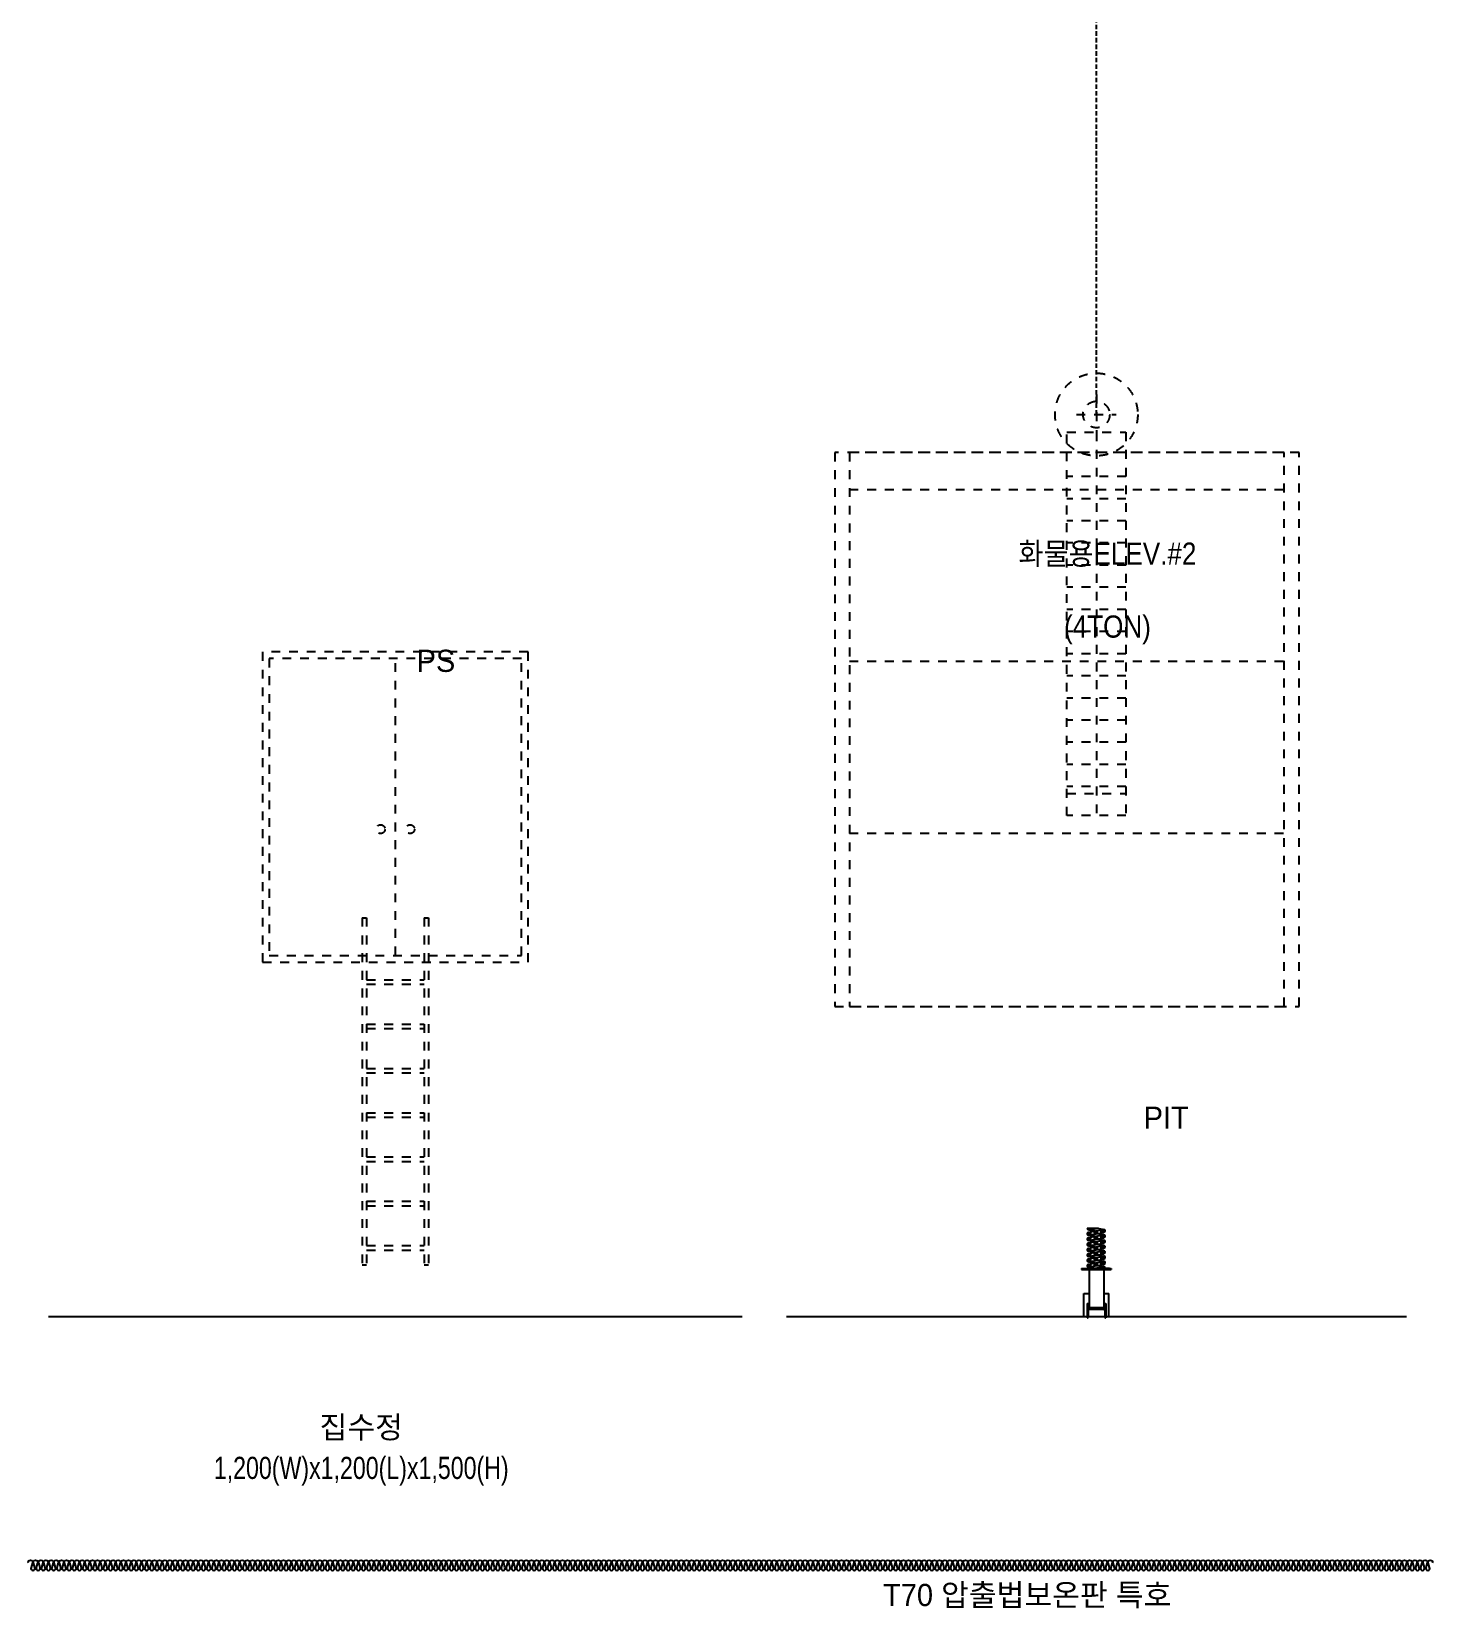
# Model space of a CAD drawing. Header units: millimetres. Extents: x -1320 to 172218, y -4077 to 50350.
# Drawn here: x 3585 to 13050, y -4077 to 6601 of the extents above; entities that cross this region are included whole.
import ezdxf
from ezdxf.enums import TextEntityAlignment as Align

# ---------------------------------------------------------------- set-up
doc = ezdxf.new("R2010")
doc.units = ezdxf.units.MM
doc.header["$LTSCALE"] = 60
doc.linetypes.add('HIDDEN', pattern=[2, 1, -1])
doc.linetypes.add('HIDDENX2', pattern=[0.75, 0.5, -0.25])
for name, color, linetype in [('8', 8, 'Continuous'), ('A-DOOR-ELE', 5, 'Continuous'), ('A-무근', 4, 'Continuous'), ('hidden', 9, 'HIDDENX2'), ('ISL', 251, 'Continuous')]:
    doc.layers.add(name, color=color, linetype=linetype)
doc.layers.add('NOPLOT-TEXT', color=11, linetype='Continuous', plot=False)
doc.layers.add('NOPLOT-단열', color=21, linetype='Continuous', plot=False)
doc.styles.add('Gtx', font='')
doc.styles.get('Gtx').set_extended_font_data('Dotum')

# ---------------------------------------------------------------- blocks, each defined once
blk = doc.blocks.new('A$C7fb89312')
at = {"layer": 'A-DOOR-ELE', "linetype": 'HIDDEN'}
for p, q in [((100, 3500), (3046, 3500)), ((100, 2338), (3046, 2338)), ((100, 1172), (3046, 1172))]:
    blk.add_line(p, q, dxfattribs=at)
at = {"layer": 'A-DOOR-ELE', "linetype": 'HIDDEN', "elevation": 0}
for points in [[(0, 0), (3146, 0), (3146, 3750), (0, 3750)], [(100, 0), (3046, 0), (3046, 3750), (100, 3750)]]:
    blk.add_lwpolyline(points, close=True, dxfattribs=at)

msp = doc.modelspace()

# ---------------------------------------------------------------- linework, layer by layer
at = {"layer": '8', "linetype": 'HIDDEN'}
for p, q in [((10800, 4143), (10800, 3873)), ((10665, 4008), (10935, 4008)), ((10600, 3888), (11000, 3888)), ((10600, 1292), (10600, 3888)), ((10800, 3888), (10800, 1292)), ((11000, 3888), (11000, 1292)), ((11000, 3588), (10600, 3588)), ((11000, 3438), (10600, 3438)), ((11000, 3288), (10600, 3288)), ((11000, 3138), (10600, 3138)), ((11000, 2988), (10600, 2988)), ((11000, 2838), (10600, 2838)), ((11000, 2688), (10600, 2688)), ((11000, 2538), (10600, 2538)), ((11000, 2388), (10600, 2388)), ((11000, 2238), (10600, 2238)), ((11000, 2088), (10600, 2088)), ((11000, 1938), (10600, 1938)), ((11000, 1788), (10600, 1788)), ((11000, 1638), (10600, 1638)), ((11000, 1488), (10600, 1488)), ((10600, 1442), (11000, 1442)), ((11000, 1292), (10600, 1292))]:
    msp.add_line(p, q, dxfattribs=at)
at = {"layer": '8'}
for p, q in [((10737, -1501), (10815, -1501)), ((10746, -1529), (10848, -1511)), ((10746, -1513), (10792, -1521)), ((10746, -1565), (10848, -1547)), ((10746, -1549), (10792, -1557)), ((10746, -1601), (10848, -1583)), ((10746, -1585), (10792, -1593)), ((10747, -1513), (10815, -1501)), ((10749, -1549), (10851, -1531)), ((10749, -1585), (10851, -1567)), ((10805, -1503), (10851, -1511)), ((10805, -1539), (10851, -1547)), ((10805, -1575), (10851, -1583)), ((10746, -1637), (10848, -1619)), ((10746, -1621), (10792, -1629)), ((10746, -1673), (10848, -1655)), ((10746, -1657), (10792, -1665)), ((10746, -1709), (10848, -1691)), ((10746, -1693), (10792, -1701)), ((10749, -1621), (10851, -1603)), ((10749, -1657), (10851, -1639)), ((10749, -1693), (10851, -1675)), ((10805, -1611), (10851, -1619)), ((10805, -1647), (10851, -1655)), ((10805, -1683), (10851, -1691)), ((10700, -1776), (10900, -1776)), ((10700, -1776), (10700, -1782)), ((10700, -1782), (10900, -1782)), ((10746, -1745), (10848, -1727)), ((10746, -1729), (10792, -1737)), ((10746, -1765), (10792, -1773)), ((10749, -1729), (10851, -1711)), ((10749, -1765), (10851, -1747)), ((10750, -1782), (10750, -2039)), ((10773, -1776), (10848, -1763)), ((10773, -1776), (10859, -1776)), ((10889, -1776), (10798, -1776)), ((10805, -1719), (10851, -1727)), ((10805, -1755), (10851, -1763)), ((10850, -1782), (10850, -2039)), ((10900, -1776), (10900, -1782)), ((10715, -1945), (10750, -1945)), ((10715, -2100), (10715, -1945)), ((10738, -2013), (10750, -2013)), ((10738, -2013), (10738, -2110)), ((10850, -1945), (10885, -1945)), ((10850, -2013), (10863, -2013)), ((10863, -2013), (10863, -2110)), ((10885, -2100), (10885, -1945)), ((10715, -2100), (10738, -2100)), ((10738, -2039), (10738, -2045)), ((10738, -2039), (10863, -2039)), ((10863, -2045), (10738, -2045)), ((10738, -2045), (10863, -2045)), ((10738, -2045), (10863, -2045)), ((10739, -2110), (10738, -2110)), ((10744, -2057), (10744, -2105)), ((10744, -2100), (10857, -2100)), ((10750, -2051), (10851, -2051)), ((10857, -2057), (10857, -2105)), ((10863, -2110), (10862, -2110)), ((10863, -2039), (10863, -2045)), ((10863, -2100), (10885, -2100))]:
    msp.add_line(p, q, dxfattribs=at)
at = {"layer": '8', "linetype": 'HIDDEN'}
for radius in [280, 90]:
    msp.add_circle((10800, 4008), radius, dxfattribs=at)
at = {"layer": '8'}
for centre, radius, start, end in [((10747, -1503), 10, 170.122, 259.992), ((10747, -1539), 10, 100.008, 280.008), ((10747, -1575), 10, 100.008, 280.008), ((10747, -1611), 10, 100.008, 280.008), ((10849, -1521), 10, 280.008, 100.008), ((10849, -1557), 10, 280.008, 100.008), ((10849, -1593), 10, 280.008, 100.008), ((10747, -1647), 10, 100.008, 280.008), ((10747, -1683), 10, 100.008, 280.008), ((10849, -1629), 10, 280.008, 100.008), ((10849, -1665), 10, 280.008, 100.008), ((10849, -1701), 10, 280.008, 100.008), ((10747, -1719), 10, 100.008, 280.008), ((10747, -1755), 10, 100.008, 280.008), ((10849, -1737), 10, 280.008, 100.008), ((10849, -1773), 10, 340.8252, 100.008), ((10739, -2105), 5, 270, 0), ((10750, -2057), 6, 90, 180), ((10851, -2057), 6, 0, 90), ((10862, -2105), 5, 180, 270)]:
    msp.add_arc(centre, radius, start, end, dxfattribs=at)
at = {"layer": 'A-DOOR-ELE', "linetype": 'HIDDEN'}
for p, q in [((6050, 345), (6050, 2355)), ((5825, 600), (5825, -1750)), ((5825, 600), (5855, 600)), ((5855, 600), (5855, -1750)), ((6245, 600), (6245, -1750)), ((6245, 600), (6275, 600)), ((6275, 600), (6275, -1750)), ((5855, 180), (6245, 180)), ((5855, 150), (6245, 150)), ((5855, -120), (6245, -120)), ((5855, -150), (6245, -150)), ((5855, -420), (6245, -420)), ((5855, -450), (6245, -450)), ((5855, -720), (6245, -720)), ((5855, -750), (6245, -750)), ((5855, -1020), (6245, -1020)), ((5855, -1050), (6245, -1050)), ((5855, -1320), (6245, -1320)), ((5855, -1350), (6245, -1350)), ((5855, -1620), (6245, -1620)), ((5855, -1650), (6245, -1650)), ((5825, -1750), (5855, -1750)), ((6245, -1750), (6275, -1750))]:
    msp.add_line(p, q, dxfattribs=at)
for points in [[(6950, 2400), (5150, 2400), (5150, 300), (6950, 300)], [(6905, 2355), (5195, 2355), (5195, 345), (6905, 345)]]:
    msp.add_lwpolyline(points, close=True, dxfattribs=at)
for centre in [(5950, 1200), (6150, 1200)]:
    msp.add_circle(centre, 30, dxfattribs=at)
at = {"layer": 'A-무근'}
for p, q in [((3700, -2100), (8400, -2100)), ((8700, -2100), (12900, -2100))]:
    msp.add_line(p, q, dxfattribs=at)
at = {"layer": 'hidden'}
for p, q in [((10800, 4008), (10800, 42560)), ((10737, -1504), (10757, -1501)), ((10737, -1540), (10859, -1519)), ((10737, -1576), (10859, -1555)), ((10737, -1612), (10859, -1591)), ((10737, -1648), (10859, -1627)), ((10737, -1684), (10859, -1663)), ((10737, -1720), (10859, -1699)), ((10737, -1756), (10859, -1735)), ((10831, -1776), (10859, -1771))]:
    msp.add_line(p, q, dxfattribs=at)
at = {"layer": 'ISL'}
msp.add_lwpolyline([(3564, -3769, -1.449198), (3591, -3769), (3582, -3801, 0.524856), (3595, -3820, 0.524856), (3608, -3801), (3599, -3769, -1.449198), (3626, -3769), (3617, -3801, 0.524856), (3630, -3820, 0.524856), (3643, -3801), (3634, -3769, -1.449198), (3661, -3769), (3652, -3801, 0.524856), (3665, -3820, 0.524856), (3678, -3801), (3669, -3769, -1.449198), (3696, -3769), (3687, -3801, 0.524856), (3700, -3820, 0.524856), (3713, -3801), (3704, -3769, -1.449198), (3731, -3769), (3722, -3801, 0.524856), (3735, -3820, 0.524856), (3748, -3801), (3739, -3769, -1.449198), (3766, -3769), (3757, -3801, 0.524856), (3770, -3820, 0.524856), (3783, -3801), (3774, -3769, -1.449198), (3801, -3769), (3792, -3801, 0.524856), (3805, -3820, 0.524856), (3818, -3801), (3809, -3769, -1.449198), (3836, -3769), (3827, -3801, 0.524856), (3840, -3820, 0.524856), (3853, -3801), (3844, -3769, -1.449198), (3871, -3769), (3862, -3801, 0.524856), (3875, -3820, 0.524856), (3888, -3801), (3879, -3769, -1.449198), (3906, -3769), (3897, -3801, 0.524856), (3910, -3820, 0.524856), (3923, -3801), (3914, -3769, -1.449198), (3941, -3769), (3932, -3801, 0.524856), (3945, -3820, 0.524856), (3958, -3801), (3949, -3769, -1.449198), (3976, -3769), (3967, -3801, 0.524856), (3980, -3820, 0.524856), (3993, -3801), (3984, -3769, -1.449198), (4011, -3769), (4002, -3801, 0.524856), (4015, -3820, 0.524856), (4028, -3801), (4019, -3769, -1.449198), (4046, -3769), (4037, -3801, 0.524856), (4050, -3820, 0.524856), (4063, -3801), (4054, -3769, -1.449198), (4081, -3769), (4072, -3801, 0.524856), (4085, -3820, 0.524856), (4098, -3801), (4089, -3769, -1.449198), (4116, -3769), (4107, -3801, 0.524856), (4120, -3820, 0.524856), (4133, -3801), (4124, -3769, -1.449198), (4151, -3769), (4142, -3801, 0.524856), (4155, -3820, 0.524856), (4168, -3801), (4159, -3769, -1.449198), (4186, -3769), (4177, -3801, 0.524856), (4190, -3820, 0.524856), (4203, -3801), (4194, -3769, -1.449198), (4221, -3769), (4212, -3801, 0.524856), (4225, -3820, 0.524856), (4238, -3801), (4229, -3769, -1.449198), (4256, -3769), (4247, -3801, 0.524856), (4260, -3820, 0.524856), (4273, -3801), (4264, -3769, -1.449198), (4291, -3769), (4282, -3801, 0.524856), (4295, -3820, 0.524856), (4308, -3801), (4299, -3769, -1.449198), (4326, -3769), (4317, -3801, 0.524856), (4330, -3820, 0.524856), (4343, -3801), (4334, -3769, -1.449198), (4361, -3769), (4352, -3801, 0.524856), (4365, -3820, 0.524856), (4378, -3801), (4369, -3769, -1.449198), (4396, -3769), (4387, -3801, 0.524856), (4400, -3820, 0.524856), (4413, -3801), (4404, -3769, -1.449198), (4431, -3769), (4422, -3801, 0.524856), (4435, -3820, 0.524856), (4448, -3801), (4439, -3769, -1.449198), (4466, -3769), (4457, -3801, 0.524856), (4470, -3820, 0.524856), (4483, -3801), (4474, -3769, -1.449198), (4501, -3769), (4492, -3801, 0.524856), (4505, -3820, 0.524856), (4518, -3801), (4509, -3769, -1.449198), (4536, -3769), (4527, -3801, 0.524856), (4540, -3820, 0.524856), (4553, -3801), (4544, -3769, -1.449198), (4571, -3769), (4562, -3801, 0.524856), (4575, -3820, 0.524856), (4588, -3801), (4579, -3769, -1.449198), (4606, -3769), (4597, -3801, 0.524856), (4610, -3820, 0.524856), (4623, -3801), (4614, -3769, -1.449198), (4641, -3769), (4632, -3801, 0.524856), (4645, -3820, 0.524856), (4658, -3801), (4649, -3769, -1.449198), (4676, -3769), (4667, -3801, 0.524856), (4680, -3820, 0.524856), (4693, -3801), (4684, -3769, -1.449198), (4711, -3769), (4702, -3801, 0.524856), (4715, -3820, 0.524856), (4728, -3801), (4719, -3769, -1.449198), (4746, -3769), (4737, -3801, 0.524856), (4750, -3820, 0.524856), (4763, -3801), (4754, -3769, -1.449198), (4781, -3769), (4772, -3801, 0.524856), (4785, -3820, 0.524856), (4798, -3801), (4789, -3769, -1.449198), (4816, -3769), (4807, -3801, 0.524856), (4820, -3820, 0.524856), (4833, -3801), (4824, -3769, -1.449198), (4851, -3769), (4842, -3801, 0.524856), (4855, -3820, 0.524856), (4868, -3801), (4859, -3769, -1.449198), (4886, -3769), (4877, -3801, 0.524856), (4890, -3820, 0.524856), (4903, -3801), (4894, -3769, -1.449198), (4921, -3769), (4912, -3801, 0.524856), (4925, -3820, 0.524856), (4938, -3801), (4929, -3769, -1.449198), (4956, -3769), (4947, -3801, 0.524856), (4960, -3820, 0.524856), (4973, -3801), (4964, -3769, -1.449198), (4991, -3769), (4982, -3801, 0.524856), (4995, -3820, 0.524856), (5008, -3801), (4999, -3769, -1.449198), (5026, -3769), (5017, -3801, 0.524856), (5030, -3820, 0.524856), (5043, -3801), (5034, -3769, -1.449198), (5061, -3769), (5052, -3801, 0.524856), (5065, -3820, 0.524856), (5078, -3801), (5069, -3769, -1.449198), (5096, -3769), (5087, -3801, 0.524856), (5100, -3820, 0.524856), (5113, -3801), (5104, -3769, -1.449198), (5131, -3769), (5122, -3801, 0.524856), (5135, -3820, 0.524856), (5148, -3801), (5139, -3769, -1.449198), (5166, -3769), (5157, -3801, 0.524856), (5170, -3820, 0.524856), (5183, -3801), (5174, -3769, -1.449198), (5201, -3769), (5192, -3801, 0.524856), (5205, -3820, 0.524856), (5218, -3801), (5209, -3769, -1.449198), (5236, -3769), (5227, -3801, 0.524856), (5240, -3820, 0.524856), (5253, -3801), (5244, -3769, -1.449198), (5271, -3769), (5262, -3801, 0.524856), (5275, -3820, 0.524856), (5288, -3801), (5279, -3769, -1.449198), (5306, -3769), (5297, -3801, 0.524856), (5310, -3820, 0.524856), (5323, -3801), (5314, -3769, -1.449198), (5341, -3769), (5332, -3801, 0.524856), (5345, -3820, 0.524856), (5358, -3801), (5349, -3769, -1.449198), (5376, -3769), (5367, -3801, 0.524856), (5380, -3820, 0.524856), (5393, -3801), (5384, -3769, -1.449198), (5411, -3769), (5402, -3801, 0.524856), (5415, -3820, 0.524856), (5428, -3801), (5419, -3769, -1.449198), (5446, -3769), (5437, -3801, 0.524856), (5450, -3820, 0.524856), (5463, -3801), (5454, -3769, -1.449198), (5481, -3769), (5472, -3801, 0.524856), (5485, -3820, 0.524856), (5498, -3801), (5489, -3769, -1.449198), (5516, -3769), (5507, -3801, 0.524856), (5520, -3820, 0.524856), (5533, -3801), (5524, -3769, -1.449198), (5551, -3769), (5542, -3801, 0.524856), (5555, -3820, 0.524856), (5568, -3801), (5559, -3769, -1.449198), (5586, -3769), (5577, -3801, 0.524856), (5590, -3820, 0.524856), (5603, -3801), (5594, -3769, -1.449198), (5621, -3769), (5612, -3801, 0.524856), (5625, -3820, 0.524856), (5638, -3801), (5629, -3769, -1.449198), (5656, -3769), (5647, -3801, 0.524856), (5660, -3820, 0.524856), (5673, -3801), (5664, -3769, -1.449198), (5691, -3769), (5682, -3801, 0.524856), (5695, -3820, 0.524856), (5708, -3801), (5699, -3769, -1.449198), (5726, -3769), (5717, -3801, 0.524856), (5730, -3820, 0.524856), (5743, -3801), (5734, -3769, -1.449198), (5761, -3769), (5752, -3801, 0.524856), (5765, -3820, 0.524856), (5778, -3801), (5769, -3769, -1.449198), (5796, -3769), (5787, -3801, 0.524856), (5800, -3820, 0.524856), (5813, -3801), (5804, -3769, -1.449198), (5831, -3769), (5822, -3801, 0.524856), (5835, -3820, 0.524856), (5848, -3801), (5839, -3769, -1.449198), (5866, -3769), (5857, -3801, 0.524856), (5870, -3820, 0.524856), (5883, -3801), (5874, -3769, -1.449198), (5901, -3769), (5892, -3801, 0.524856), (5905, -3820, 0.524856), (5918, -3801), (5909, -3769, -1.449198), (5936, -3769), (5927, -3801, 0.524856), (5940, -3820, 0.524856), (5953, -3801), (5944, -3769, -1.449198), (5971, -3769), (5962, -3801, 0.524856), (5975, -3820, 0.524856), (5988, -3801), (5979, -3769, -1.449198), (6006, -3769), (5997, -3801, 0.524856), (6010, -3820, 0.524856), (6023, -3801), (6014, -3769, -1.449198), (6041, -3769), (6032, -3801, 0.524856), (6045, -3820, 0.524856), (6058, -3801), (6049, -3769, -1.449198), (6076, -3769), (6067, -3801, 0.524856), (6080, -3820, 0.524856), (6093, -3801), (6084, -3769, -1.449198), (6111, -3769), (6102, -3801, 0.524856), (6115, -3820, 0.524856), (6128, -3801), (6119, -3769, -1.449198), (6146, -3769), (6137, -3801, 0.524856), (6150, -3820, 0.524856), (6163, -3801), (6154, -3769, -1.449198), (6181, -3769), (6172, -3801, 0.524856), (6185, -3820, 0.524856), (6198, -3801), (6189, -3769, -1.449198), (6216, -3769), (6207, -3801, 0.524856), (6220, -3820, 0.524856), (6233, -3801), (6224, -3769, -1.449198), (6251, -3769), (6242, -3801, 0.524856), (6255, -3820, 0.524856), (6268, -3801), (6259, -3769, -1.449198), (6286, -3769), (6277, -3801, 0.524856), (6290, -3820, 0.524856), (6303, -3801), (6294, -3769, -1.449198), (6321, -3769), (6312, -3801, 0.524856), (6325, -3820, 0.524856), (6338, -3801), (6329, -3769, -1.449198), (6356, -3769), (6347, -3801, 0.524856), (6360, -3820, 0.524856), (6373, -3801), (6364, -3769, -1.449198), (6391, -3769), (6382, -3801, 0.524856), (6395, -3820, 0.524856), (6408, -3801), (6399, -3769, -1.449198), (6426, -3769), (6417, -3801, 0.524856), (6430, -3820, 0.524856), (6443, -3801), (6434, -3769, -1.449198), (6461, -3769), (6452, -3801, 0.524856), (6465, -3820, 0.524856), (6478, -3801), (6469, -3769, -1.449198), (6496, -3769), (6487, -3801, 0.524856), (6500, -3820, 0.524856), (6513, -3801), (6504, -3769, -1.449198), (6531, -3769), (6522, -3801, 0.524856), (6535, -3820, 0.524856), (6548, -3801), (6539, -3769, -1.449198), (6566, -3769), (6557, -3801, 0.524856), (6570, -3820, 0.524856), (6583, -3801), (6574, -3769, -1.449198), (6601, -3769), (6592, -3801, 0.524856), (6605, -3820, 0.524856), (6618, -3801), (6609, -3769, -1.449198), (6636, -3769), (6627, -3801, 0.524856), (6640, -3820, 0.524856), (6653, -3801), (6644, -3769, -1.449198), (6671, -3769), (6662, -3801, 0.524856), (6675, -3820, 0.524856), (6688, -3801), (6679, -3769, -1.449198), (6706, -3769), (6697, -3801, 0.524856), (6710, -3820, 0.524856), (6723, -3801), (6714, -3769, -1.449198), (6741, -3769), (6732, -3801, 0.524856), (6745, -3820, 0.524856), (6758, -3801), (6749, -3769, -1.449198), (6776, -3769), (6767, -3801, 0.524856), (6780, -3820, 0.524856), (6793, -3801), (6784, -3769, -1.449198), (6811, -3769), (6802, -3801, 0.524856), (6815, -3820, 0.524856), (6828, -3801), (6819, -3769, -1.449198), (6846, -3769), (6837, -3801, 0.524856), (6850, -3820, 0.524856), (6863, -3801), (6854, -3769, -1.449198), (6881, -3769), (6872, -3801, 0.524856), (6885, -3820, 0.524856), (6898, -3801), (6889, -3769, -1.449198), (6916, -3769), (6907, -3801, 0.524856), (6920, -3820, 0.524856), (6933, -3801), (6924, -3769, -1.449198), (6951, -3769), (6942, -3801, 0.524856), (6955, -3820, 0.524856), (6968, -3801), (6959, -3769, -1.449198), (6986, -3769), (6977, -3801, 0.524856), (6990, -3820, 0.524856), (7003, -3801), (6994, -3769, -1.449198), (7021, -3769), (7012, -3801, 0.524856), (7025, -3820, 0.524856), (7038, -3801), (7029, -3769, -1.449198), (7056, -3769), (7047, -3801, 0.524856), (7060, -3820, 0.524856), (7073, -3801), (7064, -3769, -1.449198), (7091, -3769), (7082, -3801, 0.524856), (7095, -3820, 0.524856), (7108, -3801), (7099, -3769, -1.449198), (7126, -3769), (7117, -3801, 0.524856), (7130, -3820, 0.524856), (7143, -3801), (7134, -3769, -1.449198), (7161, -3769), (7152, -3801, 0.524856), (7165, -3820, 0.524856), (7178, -3801), (7169, -3769, -1.449198), (7196, -3769), (7187, -3801, 0.524856), (7200, -3820, 0.524856), (7213, -3801), (7204, -3769, -1.449198), (7231, -3769), (7222, -3801, 0.524856), (7235, -3820, 0.524856), (7248, -3801), (7239, -3769, -1.449198), (7266, -3769), (7257, -3801, 0.524856), (7270, -3820, 0.524856), (7283, -3801), (7274, -3769, -1.449198), (7301, -3769), (7292, -3801, 0.524856), (7305, -3820, 0.524856), (7318, -3801), (7309, -3769, -1.449198), (7336, -3769), (7327, -3801, 0.524856), (7340, -3820, 0.524856), (7353, -3801), (7344, -3769, -1.449198), (7371, -3769), (7362, -3801, 0.524856), (7375, -3820, 0.524856), (7388, -3801), (7379, -3769, -1.449198), (7406, -3769), (7397, -3801, 0.524856), (7410, -3820, 0.524856), (7423, -3801), (7414, -3769, -1.449198), (7441, -3769), (7432, -3801, 0.524856), (7445, -3820, 0.524856), (7458, -3801), (7449, -3769, -1.449198), (7476, -3769), (7467, -3801, 0.524856), (7480, -3820, 0.524856), (7493, -3801), (7484, -3769, -1.449198), (7511, -3769), (7502, -3801, 0.524856), (7515, -3820, 0.524856), (7528, -3801), (7519, -3769, -1.449198), (7546, -3769), (7537, -3801, 0.524856), (7550, -3820, 0.524856), (7563, -3801), (7554, -3769, -1.449198), (7581, -3769), (7572, -3801, 0.524856), (7585, -3820, 0.524856), (7598, -3801), (7589, -3769, -1.449198), (7616, -3769), (7607, -3801, 0.524856), (7620, -3820, 0.524856), (7633, -3801), (7624, -3769, -1.449198), (7651, -3769), (7642, -3801, 0.524856), (7655, -3820, 0.524856), (7668, -3801), (7659, -3769, -1.449198), (7686, -3769), (7677, -3801, 0.524856), (7690, -3820, 0.524856), (7703, -3801), (7694, -3769, -1.449198), (7721, -3769), (7712, -3801, 0.524856), (7725, -3820, 0.524856), (7738, -3801), (7729, -3769, -1.449198), (7756, -3769), (7747, -3801, 0.524856), (7760, -3820, 0.524856), (7773, -3801), (7764, -3769, -1.449198), (7791, -3769), (7782, -3801, 0.524856), (7795, -3820, 0.524856), (7808, -3801), (7799, -3769, -1.449198), (7826, -3769), (7817, -3801, 0.524856), (7830, -3820, 0.524856), (7843, -3801), (7834, -3769, -1.449198), (7861, -3769), (7852, -3801, 0.524856), (7865, -3820, 0.524856), (7878, -3801), (7869, -3769, -1.449198), (7896, -3769), (7887, -3801, 0.524856), (7900, -3820, 0.524856), (7913, -3801), (7904, -3769, -1.449198), (7931, -3769), (7922, -3801, 0.524856), (7935, -3820, 0.524856), (7948, -3801), (7939, -3769, -1.449198), (7966, -3769), (7957, -3801, 0.524856), (7970, -3820, 0.524856), (7983, -3801), (7974, -3769, -1.449198), (8001, -3769), (7992, -3801, 0.524856), (8005, -3820, 0.524856), (8018, -3801), (8009, -3769, -1.449198), (8036, -3769), (8027, -3801, 0.524856), (8040, -3820, 0.524856), (8053, -3801), (8044, -3769, -1.449198), (8071, -3769), (8062, -3801, 0.524856), (8075, -3820, 0.524856), (8088, -3801), (8079, -3769, -1.449198), (8106, -3769), (8097, -3801, 0.524856), (8110, -3820, 0.524856), (8123, -3801), (8114, -3769, -1.449198), (8141, -3769), (8132, -3801, 0.524856), (8145, -3820, 0.524856), (8158, -3801), (8149, -3769, -1.449198), (8176, -3769), (8167, -3801, 0.524856), (8180, -3820, 0.524856), (8193, -3801), (8184, -3769, -1.449198), (8211, -3769), (8202, -3801, 0.524856), (8215, -3820, 0.524856), (8228, -3801), (8219, -3769, -1.449198), (8246, -3769), (8237, -3801, 0.524856), (8250, -3820, 0.524856), (8263, -3801), (8254, -3769, -1.449198), (8281, -3769), (8272, -3801, 0.524856), (8285, -3820, 0.524856), (8298, -3801), (8289, -3769, -1.449198), (8316, -3769), (8307, -3801, 0.524856), (8320, -3820, 0.524856), (8333, -3801), (8324, -3769, -1.449198), (8351, -3769), (8342, -3801, 0.524856), (8355, -3820, 0.524856), (8368, -3801), (8359, -3769, -1.449198), (8386, -3769), (8377, -3801, 0.524856), (8390, -3820, 0.524856), (8403, -3801), (8394, -3769, -1.449198), (8421, -3769), (8412, -3801, 0.524856), (8425, -3820, 0.524856), (8438, -3801), (8429, -3769, -1.449198), (8456, -3769), (8447, -3801, 0.524856), (8460, -3820, 0.524856), (8473, -3801), (8464, -3769, -1.449198), (8491, -3769), (8482, -3801, 0.524856), (8495, -3820, 0.524856), (8508, -3801), (8499, -3769, -1.449198), (8526, -3769), (8517, -3801, 0.524856), (8530, -3820, 0.524856), (8543, -3801), (8534, -3769, -1.449198), (8561, -3769), (8552, -3801, 0.524856), (8565, -3820, 0.524856), (8578, -3801), (8569, -3769, -1.449198), (8596, -3769), (8587, -3801, 0.524856), (8600, -3820, 0.524856), (8613, -3801), (8604, -3769, -1.449198), (8631, -3769), (8622, -3801, 0.524856), (8635, -3820, 0.524856), (8648, -3801), (8639, -3769, -1.449198), (8666, -3769), (8657, -3801, 0.524856), (8670, -3820, 0.524856), (8683, -3801), (8674, -3769, -1.449198), (8701, -3769), (8692, -3801, 0.524856), (8705, -3820, 0.524856), (8718, -3801), (8709, -3769, -1.449198), (8736, -3769), (8727, -3801, 0.524856), (8740, -3820, 0.524856), (8753, -3801), (8744, -3769, -1.449198), (8771, -3769), (8762, -3801, 0.524856), (8775, -3820, 0.524856), (8788, -3801), (8779, -3769, -1.449198), (8806, -3769), (8797, -3801, 0.524856), (8810, -3820, 0.524856), (8823, -3801), (8814, -3769, -1.449198), (8841, -3769), (8832, -3801, 0.524856), (8845, -3820, 0.524856), (8858, -3801), (8849, -3769, -1.449198), (8876, -3769), (8867, -3801, 0.524856), (8880, -3820, 0.524856), (8893, -3801), (8884, -3769, -1.449198), (8911, -3769), (8902, -3801, 0.524856), (8915, -3820, 0.524856), (8928, -3801), (8919, -3769, -1.449198), (8946, -3769), (8937, -3801, 0.524856), (8950, -3820, 0.524856), (8963, -3801), (8954, -3769, -1.449198), (8981, -3769), (8972, -3801, 0.524856), (8985, -3820, 0.524856), (8998, -3801), (8989, -3769, -1.449198), (9016, -3769), (9007, -3801, 0.524856), (9020, -3820, 0.524856), (9033, -3801), (9024, -3769, -1.449198), (9051, -3769), (9042, -3801, 0.524856), (9055, -3820, 0.524856), (9068, -3801), (9059, -3769, -1.449198), (9086, -3769), (9077, -3801, 0.524856), (9090, -3820, 0.524856), (9103, -3801), (9094, -3769, -1.449198), (9121, -3769), (9112, -3801, 0.524856), (9125, -3820, 0.524856), (9138, -3801), (9129, -3769, -1.449198), (9156, -3769), (9147, -3801, 0.524856), (9160, -3820, 0.524856), (9173, -3801), (9164, -3769, -1.449198), (9191, -3769), (9182, -3801, 0.524856), (9195, -3820, 0.524856), (9208, -3801), (9199, -3769, -1.449198), (9226, -3769), (9217, -3801, 0.524856), (9230, -3820, 0.524856), (9243, -3801), (9234, -3769, -1.449198), (9261, -3769), (9252, -3801, 0.524856), (9265, -3820, 0.524856), (9278, -3801), (9269, -3769, -1.449198), (9296, -3769), (9287, -3801, 0.524856), (9300, -3820, 0.524856), (9313, -3801), (9304, -3769, -1.449198), (9331, -3769), (9322, -3801, 0.524856), (9335, -3820, 0.524856), (9348, -3801), (9339, -3769, -1.449198), (9366, -3769), (9357, -3801, 0.524856), (9370, -3820, 0.524856), (9383, -3801), (9374, -3769, -1.449198), (9401, -3769), (9392, -3801, 0.524856), (9405, -3820, 0.524856), (9418, -3801), (9409, -3769, -1.449198), (9436, -3769), (9427, -3801, 0.524856), (9440, -3820, 0.524856), (9453, -3801), (9444, -3769, -1.449198), (9471, -3769), (9462, -3801, 0.524856), (9475, -3820, 0.524856), (9488, -3801), (9479, -3769, -1.449198), (9506, -3769), (9497, -3801, 0.524856), (9510, -3820, 0.524856), (9523, -3801), (9514, -3769, -1.449198), (9541, -3769), (9532, -3801, 0.524856), (9545, -3820, 0.524856), (9558, -3801), (9549, -3769, -1.449198), (9576, -3769), (9567, -3801, 0.524856), (9580, -3820, 0.524856), (9593, -3801), (9584, -3769, -1.449198), (9611, -3769), (9602, -3801, 0.524856), (9615, -3820, 0.524856), (9628, -3801), (9619, -3769, -1.449198), (9646, -3769), (9637, -3801, 0.524856), (9650, -3820, 0.524856), (9663, -3801), (9654, -3769, -1.449198), (9681, -3769), (9672, -3801, 0.524856), (9685, -3820, 0.524856), (9698, -3801), (9689, -3769, -1.449198), (9716, -3769), (9707, -3801, 0.524856), (9720, -3820, 0.524856), (9733, -3801), (9724, -3769, -1.449198), (9751, -3769), (9742, -3801, 0.524856), (9755, -3820, 0.524856), (9768, -3801), (9759, -3769, -1.449198), (9786, -3769), (9777, -3801, 0.524856), (9790, -3820, 0.524856), (9803, -3801), (9794, -3769, -1.449198), (9821, -3769), (9812, -3801, 0.524856), (9825, -3820, 0.524856), (9838, -3801), (9829, -3769, -1.449198), (9856, -3769), (9847, -3801, 0.524856), (9860, -3820, 0.524856), (9873, -3801), (9864, -3769, -1.449198), (9891, -3769), (9882, -3801, 0.524856), (9895, -3820, 0.524856), (9908, -3801), (9899, -3769, -1.449198), (9926, -3769), (9917, -3801, 0.524856), (9930, -3820, 0.524856), (9943, -3801), (9934, -3769, -1.449198), (9961, -3769), (9952, -3801, 0.524856), (9965, -3820, 0.524856), (9978, -3801), (9969, -3769, -1.449198), (9996, -3769), (9987, -3801, 0.524856), (10000, -3820, 0.524856), (10013, -3801), (10004, -3769, -1.449198), (10031, -3769), (10022, -3801, 0.524856), (10035, -3820, 0.524856), (10048, -3801), (10039, -3769, -1.449198), (10066, -3769), (10057, -3801, 0.524856), (10070, -3820, 0.524856), (10083, -3801), (10074, -3769, -1.449198), (10101, -3769), (10092, -3801, 0.524856), (10105, -3820, 0.524856), (10118, -3801), (10109, -3769, -1.449198), (10136, -3769), (10127, -3801, 0.524856), (10140, -3820, 0.524856), (10153, -3801), (10144, -3769, -1.449198), (10171, -3769), (10162, -3801, 0.524856), (10175, -3820, 0.524856), (10188, -3801), (10179, -3769, -1.449198), (10206, -3769), (10197, -3801, 0.524856), (10210, -3820, 0.524856), (10223, -3801), (10214, -3769, -1.449198), (10241, -3769), (10232, -3801, 0.524856), (10245, -3820, 0.524856), (10258, -3801), (10249, -3769, -1.449198), (10276, -3769), (10267, -3801, 0.524856), (10280, -3820, 0.524856), (10293, -3801), (10284, -3769, -1.449198), (10311, -3769), (10302, -3801, 0.524856), (10315, -3820, 0.524856), (10328, -3801), (10319, -3769, -1.449198), (10346, -3769), (10337, -3801, 0.524856), (10350, -3820, 0.524856), (10363, -3801), (10354, -3769, -1.449198), (10381, -3769), (10372, -3801, 0.524856), (10385, -3820, 0.524856), (10398, -3801), (10389, -3769, -1.449198), (10416, -3769), (10407, -3801, 0.524856), (10420, -3820, 0.524856), (10433, -3801), (10424, -3769, -1.449198), (10451, -3769), (10442, -3801, 0.524856), (10455, -3820, 0.524856), (10468, -3801), (10459, -3769, -1.449198), (10486, -3769), (10477, -3801, 0.524856), (10490, -3820, 0.524856), (10503, -3801), (10494, -3769, -1.449198), (10521, -3769), (10512, -3801, 0.524856), (10525, -3820, 0.524856), (10538, -3801), (10529, -3769, -1.449198), (10556, -3769), (10547, -3801, 0.524856), (10560, -3820, 0.524856), (10573, -3801), (10564, -3769, -1.449198), (10591, -3769), (10582, -3801, 0.524856), (10595, -3820, 0.524856), (10608, -3801), (10599, -3769, -1.449198), (10626, -3769), (10617, -3801, 0.524856), (10630, -3820, 0.524856), (10643, -3801), (10634, -3769, -1.449198), (10661, -3769), (10652, -3801, 0.524856), (10665, -3820, 0.524856), (10678, -3801), (10669, -3769, -1.449198), (10696, -3769), (10687, -3801, 0.524856), (10700, -3820, 0.524856), (10713, -3801), (10704, -3769, -1.449198), (10731, -3769), (10722, -3801, 0.524856), (10735, -3820, 0.524856), (10748, -3801), (10739, -3769, -1.449198), (10766, -3769), (10757, -3801, 0.524856), (10770, -3820, 0.524856), (10783, -3801), (10774, -3769, -1.449198), (10801, -3769), (10792, -3801, 0.524856), (10805, -3820, 0.524856), (10818, -3801), (10809, -3769, -1.449198), (10836, -3769), (10827, -3801, 0.524856), (10840, -3820, 0.524856), (10853, -3801), (10844, -3769, -1.449198), (10871, -3769), (10862, -3801, 0.524856), (10875, -3820, 0.524856), (10888, -3801), (10879, -3769, -1.449198), (10906, -3769), (10897, -3801, 0.524856), (10910, -3820, 0.524856), (10923, -3801), (10914, -3769, -1.449198), (10941, -3769), (10932, -3801, 0.524856), (10945, -3820, 0.524856), (10958, -3801), (10949, -3769, -1.449198), (10976, -3769), (10967, -3801, 0.524856), (10980, -3820, 0.524856), (10993, -3801), (10984, -3769, -1.449198), (11011, -3769), (11002, -3801, 0.524856), (11015, -3820, 0.524856), (11028, -3801), (11019, -3769, -1.449198), (11046, -3769), (11037, -3801, 0.524856), (11050, -3820, 0.524856), (11063, -3801), (11054, -3769, -1.449198), (11081, -3769), (11072, -3801, 0.524856), (11085, -3820, 0.524856), (11098, -3801), (11089, -3769, -1.449198), (11116, -3769), (11107, -3801, 0.524856), (11120, -3820, 0.524856), (11133, -3801), (11124, -3769, -1.449198), (11151, -3769), (11142, -3801, 0.524856), (11155, -3820, 0.524856), (11168, -3801), (11159, -3769, -1.449198), (11186, -3769), (11177, -3801, 0.524856), (11190, -3820, 0.524856), (11203, -3801), (11194, -3769, -1.449198), (11221, -3769), (11212, -3801, 0.524856), (11225, -3820, 0.524856), (11238, -3801), (11229, -3769, -1.449198), (11256, -3769), (11247, -3801, 0.524856), (11260, -3820, 0.524856), (11273, -3801), (11264, -3769, -1.449198), (11291, -3769), (11282, -3801, 0.524856), (11295, -3820, 0.524856), (11308, -3801), (11299, -3769, -1.449198), (11326, -3769), (11317, -3801, 0.524856), (11330, -3820, 0.524856), (11343, -3801), (11334, -3769, -1.449198), (11361, -3769), (11352, -3801, 0.524856), (11365, -3820, 0.524856), (11378, -3801), (11369, -3769, -1.449198), (11396, -3769), (11387, -3801, 0.524856), (11400, -3820, 0.524856), (11413, -3801), (11404, -3769, -1.449198), (11431, -3769), (11422, -3801, 0.524856), (11435, -3820, 0.524856), (11448, -3801), (11439, -3769, -1.449198), (11466, -3769), (11457, -3801, 0.524856), (11470, -3820, 0.524856), (11483, -3801), (11474, -3769, -1.449198), (11501, -3769), (11492, -3801, 0.524856), (11505, -3820, 0.524856), (11518, -3801), (11509, -3769, -1.449198), (11536, -3769), (11527, -3801, 0.524856), (11540, -3820, 0.524856), (11553, -3801), (11544, -3769, -1.449198), (11571, -3769), (11562, -3801, 0.524856), (11575, -3820, 0.524856), (11588, -3801), (11579, -3769, -1.449198), (11606, -3769), (11597, -3801, 0.524856), (11610, -3820, 0.524856), (11623, -3801), (11614, -3769, -1.449198), (11641, -3769), (11632, -3801, 0.524856), (11645, -3820, 0.524856), (11658, -3801), (11649, -3769, -1.449198), (11676, -3769), (11667, -3801, 0.524856), (11680, -3820, 0.524856), (11693, -3801), (11684, -3769, -1.449198), (11711, -3769), (11702, -3801, 0.524856), (11715, -3820, 0.524856), (11728, -3801), (11719, -3769, -1.449198), (11746, -3769), (11737, -3801, 0.524856), (11750, -3820, 0.524856), (11763, -3801), (11754, -3769, -1.449198), (11781, -3769), (11772, -3801, 0.524856), (11785, -3820, 0.524856), (11798, -3801), (11789, -3769, -1.449198), (11816, -3769), (11807, -3801, 0.524856), (11820, -3820, 0.524856), (11833, -3801), (11824, -3769, -1.449198), (11851, -3769), (11842, -3801, 0.524856), (11855, -3820, 0.524856), (11868, -3801), (11859, -3769, -1.449198), (11886, -3769), (11877, -3801, 0.524856), (11890, -3820, 0.524856), (11903, -3801), (11894, -3769, -1.449198), (11921, -3769), (11912, -3801, 0.524856), (11925, -3820, 0.524856), (11938, -3801), (11929, -3769, -1.449198), (11956, -3769), (11947, -3801, 0.524856), (11960, -3820, 0.524856), (11973, -3801), (11964, -3769, -1.449198), (11991, -3769), (11982, -3801, 0.524856), (11995, -3820, 0.524856), (12008, -3801), (11999, -3769, -1.449198), (12026, -3769), (12017, -3801, 0.524856), (12030, -3820, 0.524856), (12043, -3801), (12034, -3769, -1.449198), (12061, -3769), (12052, -3801, 0.524856), (12065, -3820, 0.524856), (12078, -3801), (12069, -3769, -1.449198), (12096, -3769), (12087, -3801, 0.524856), (12100, -3820, 0.524856), (12113, -3801), (12104, -3769, -1.449198), (12131, -3769), (12122, -3801, 0.524856), (12135, -3820, 0.524856), (12148, -3801), (12139, -3769, -1.449198), (12166, -3769), (12157, -3801, 0.524856), (12170, -3820, 0.524856), (12183, -3801), (12174, -3769, -1.449198), (12201, -3769), (12192, -3801, 0.524856), (12205, -3820, 0.524856), (12218, -3801), (12209, -3769, -1.449198), (12236, -3769), (12227, -3801, 0.524856), (12240, -3820, 0.524856), (12253, -3801), (12244, -3769, -1.449198), (12271, -3769), (12262, -3801, 0.524856), (12275, -3820, 0.524856), (12288, -3801), (12279, -3769, -1.449198), (12306, -3769), (12297, -3801, 0.524856), (12310, -3820, 0.524856), (12323, -3801), (12314, -3769, -1.449198), (12341, -3769), (12332, -3801, 0.524856), (12345, -3820, 0.524856), (12358, -3801), (12349, -3769, -1.449198), (12376, -3769), (12367, -3801, 0.524856), (12380, -3820, 0.524856), (12393, -3801), (12384, -3769, -1.449198), (12411, -3769), (12402, -3801, 0.524856), (12415, -3820, 0.524856), (12428, -3801), (12419, -3769, -1.449198), (12446, -3769), (12437, -3801, 0.524856), (12450, -3820, 0.524856), (12463, -3801), (12454, -3769, -1.449198), (12481, -3769), (12472, -3801, 0.524856), (12485, -3820, 0.524856), (12498, -3801), (12489, -3769, -1.449198), (12516, -3769), (12507, -3801, 0.524856), (12520, -3820, 0.524856), (12533, -3801), (12524, -3769, -1.449198), (12551, -3769), (12542, -3801, 0.524856), (12555, -3820, 0.524856), (12568, -3801), (12559, -3769, -1.449198), (12586, -3769), (12577, -3801, 0.524856), (12590, -3820, 0.524856), (12603, -3801), (12594, -3769, -1.449198), (12621, -3769), (12612, -3801, 0.524856), (12625, -3820, 0.524856), (12638, -3801), (12629, -3769, -1.449198), (12656, -3769), (12647, -3801, 0.524856), (12660, -3820, 0.524856), (12673, -3801), (12664, -3769, -1.449198), (12691, -3769), (12682, -3801, 0.524856), (12695, -3820, 0.524856), (12708, -3801), (12699, -3769, -1.449198), (12726, -3769), (12717, -3801, 0.524856), (12730, -3820, 0.524856), (12743, -3801), (12734, -3769, -1.449198), (12761, -3769), (12752, -3801, 0.524856), (12765, -3820, 0.524856), (12778, -3801), (12769, -3769, -1.449198), (12796, -3769), (12787, -3801, 0.524856), (12800, -3820, 0.524856), (12813, -3801), (12804, -3769, -1.449198), (12831, -3769), (12822, -3801, 0.524856), (12835, -3820, 0.524856), (12848, -3801), (12839, -3769, -1.449198), (12866, -3769), (12857, -3801, 0.524856), (12870, -3820, 0.524856), (12883, -3801), (12874, -3769, -1.449198), (12901, -3769), (12892, -3801, 0.524856), (12905, -3820, 0.524856), (12918, -3801), (12909, -3769, -1.449198), (12936, -3769), (12927, -3801, 0.524856), (12940, -3820, 0.524856), (12953, -3801), (12944, -3769, -1.449198), (12971, -3769), (12962, -3801, 0.524856), (12975, -3820, 0.524856), (12988, -3801), (12979, -3769, -1.449198), (13006, -3769), (12997, -3801, 0.524856), (13010, -3820, 0.524856), (13023, -3801), (13014, -3769, -1.449198), (13041, -3769), (13032, -3801, 0.524856), (13045, -3820, 0.524856), (13058, -3801), (13049, -3769, -1.449198), (13076, -3769)], format="xyb", dxfattribs=at)

# ---------------------------------------------------------------- block references
at = {"layer": 'A-DOOR-ELE'}
msp.add_blockref('A$C7fb89312', (9027, 0), dxfattribs=at)

# ---------------------------------------------------------------- texts
at = {"layer": 'NOPLOT-TEXT', "style": 'Gtx', "width": 0.9}
for s, p in [('화물용ELEV.#2', (10875, 3066, 0)), ('(4TON)', (10875, 2572, 0))]:
    msp.add_text(s, height=150, dxfattribs=at).set_placement(p, align=Align.MIDDLE_CENTER)
at = {"layer": 'NOPLOT-TEXT', "style": 'Gtx'}
for s, p in [('PS', (6325, 2340, 0)), ('PIT', (11273, -754)), ('집수정', (5819, -2848))]:
    msp.add_text(s, height=150, dxfattribs=at).set_placement(p, align=Align.MIDDLE)
at = {"layer": 'NOPLOT-TEXT', "style": 'Gtx', "width": 0.8}
msp.add_text('1,200(W)x1,200(L)x1,500(H)', height=150, dxfattribs=at).set_placement((5819, -3144), align=Align.MIDDLE)
at = {"layer": 'NOPLOT-단열', "style": 'Gtx'}
msp.add_text('T70 압출법보온판 특호', height=150, dxfattribs=at).set_placement((9355, -4061))

doc.saveas('drawing.dxf')
